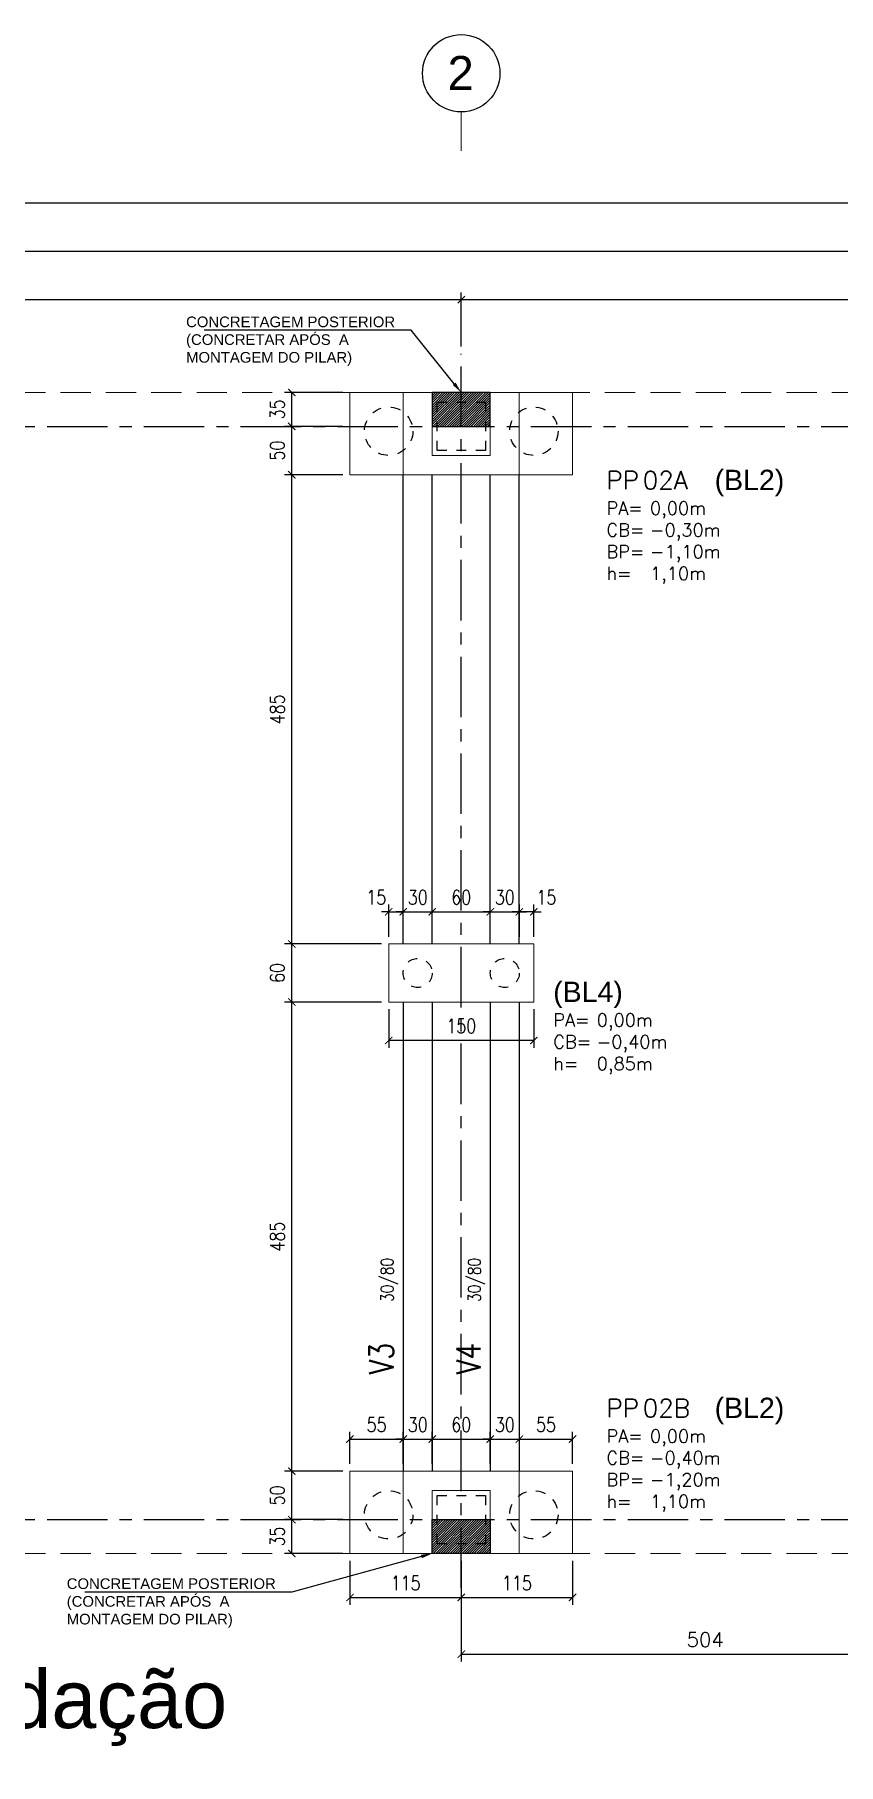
# Model space of a CAD drawing. Header units: millimetres. Extents: x 1792.4 to 1850.9, y 123.2 to 195.3.
# Drawn here: x 1809.3 to 1817.6, y 158.75 to 176.63 of the extents above; entities that cross this region are included whole.
import ezdxf
from ezdxf import colors
from ezdxf.entities.mleader import LeaderData, LeaderLine
from ezdxf.math import Vec2, Vec3

# ---------------------------------------------------------------- set-up
doc = ezdxf.new("R2010")
doc.units = ezdxf.units.MM
doc.header["$LTSCALE"] = 0.5
for name, pattern in [('CENTER', [2, 1.25, -0.25, 0.25, -0.25]), ('Hidden', [0.007144, 0.004763, -0.002381]), ('HIDDEN2', [0.1875, 0.125, -0.0625])]:
    doc.linetypes.add(name, pattern=pattern)
doc.layers.get('0').update_dxf_attribs({"color": 1})
for name, color, linetype in [('11', 3, 'Continuous'), ('227', 2, 'Continuous'), ('8', 3, 'Continuous'), ('concretagem posterior', 10, 'Continuous'), ('COTAS', 1, 'Continuous'), ('Descrição Pilar', 4, 'Continuous'), ('EIXOS', 242, 'CENTER'), ('ESTACAS', 2, 'Continuous'), ('PILAR', 5, 'Continuous'), ('Selo-1', 7, 'Continuous'), ('vigas', 3, 'Continuous')]:
    doc.layers.add(name, color=color, linetype=linetype)
for name, color, linetype, lineweight in [('_Hidden_', 7, 'Hidden', 9), ('BLOCOS', 3, 'Continuous', 9), ('Grids', 7, 'Continuous', 9)]:
    doc.layers.add(name, color=color, linetype=linetype, lineweight=lineweight)
doc.styles.add('Arial', font='arial.ttf', dxfattribs={"height": 0.1875})
doc.styles.add('ROMANS', font='romans.shx')
doc.styles.add('ROMANS2', font='romans.shx', dxfattribs={"width": 0.8})
doc.styles.add('SANB', font='sas_____.pfb')
doc.styles.add('SIMPLEX', font='SIMPLEX.shx', dxfattribs={"width": 0.8})
doc.dimstyles.new('75', dxfattribs={"dimtxt": 0.15, "dimasz": 0.075, "dimexe": 0.075, "dimexo": 0.075, "dimgap": 0.075, "dimtad": 1, "dimdec": 1, "dimlfac": 100, "dimrnd": 0.4995, "dimdsep": 46, "dimtxsty": 'ROMANS', "dimblk": 'ARCHTICK', "dimcen": 0.075, "dimclrd": 1, "dimclre": 1, "dimclrt": 2, "dimadec": 0, "dimazin": 0, "dimtfac": 1, "dimtdec": 1, "dimtix": 1, "dimtmove": 0, "dimatfit": 0, "dimldrblk": 'ARCHTICK', "dimfxl": 1, "dimtolj": 1, "dimtzin": 0, "dimarcsym": 0})
doc.dimstyles.new('75e', dxfattribs={"dimtxt": 0.15, "dimasz": 0.075, "dimexe": 0.075, "dimexo": 0.075, "dimgap": 0.075, "dimtad": 1, "dimdec": 1, "dimlfac": 100, "dimrnd": 0.5, "dimdsep": 46, "dimtxsty": 'ROMANS2', "dimblk": 'ARCHTICK', "dimcen": 0.075, "dimclrd": 1, "dimclre": 1, "dimclrt": 2, "dimadec": 0, "dimazin": 0, "dimtfac": 1, "dimtdec": 1, "dimtix": 1, "dimtmove": 0, "dimatfit": 0, "dimldrblk": 'ARCHTICK', "dimfxl": 1, "dimtolj": 1, "dimtzin": 0, "dimarcsym": 0})
pattern_1 = [(45, (129.239941, -190.253245), (-0.01234785217, 0.01234785217), [])]

# ---------------------------------------------------------------- blocks, each defined once
blk = doc.blocks.new('Grid - M_Cabeça da grade - Círculo _Padrão_ 2-409905-01_ Locação de Pilares')
at = {"layer": 'Grids'}
blk.add_line((0, 0.021), (0, 0.017), dxfattribs=at)
at = {"layer": 'Grids', "color": 146, "lineweight": 25, "true_color": 0x006b77}
blk.add_circle((0, 0.025), 0.004, dxfattribs=at)
blk = doc.blocks.new('_ArchTick')
at = {"color": 0, "linetype": 'ByBlock', "const_width": 0.15}
blk.add_lwpolyline([(-0.5, -0.5), (0.5, 0.5)], dxfattribs=at)
blk = doc.blocks.new('*D53')
at = {"layer": 'COTAS', "color": 1, "lineweight": -2, "transparency": 16777216}
for p, q in [((1803.388, 173.401), (1803.388, 174.461)), ((1803.388, 174.386), (1844.668, 174.386)), ((1844.668, 173.401), (1844.668, 174.461))]:
    blk.add_line(p, q, dxfattribs=at)
at = {"layer": 'DEFPOINTS', "color": 0, "transparency": 16777216}
for p in [(1844.668, 174.386), (1803.388, 173.326), (1844.668, 173.326)]:
    blk.add_point(p, dxfattribs=at)
at = {"layer": 'COTAS', "color": 1, "lineweight": -2, "transparency": 16777216, "xscale": 0.075, "yscale": 0.075, "zscale": 0.075, "rotation": 180}
blk.add_blockref('_ArchTick', (1803.388, 174.386), dxfattribs=at)
at = {"layer": 'COTAS', "color": 1, "lineweight": -2, "transparency": 16777216, "xscale": 0.075, "yscale": 0.075, "zscale": 0.075}
blk.add_blockref('_ArchTick', (1844.668, 174.386), dxfattribs=at)
at = {"layer": 'COTAS', "color": 2, "transparency": 16777216, "insert": (1824.028, 174.536), "char_height": 0.15, "width": 1.36261, "attachment_point": 5, "style": 'ROMANS'}
blk.add_mtext('\\A1;4128', dxfattribs=at)
blk = doc.blocks.new('*D54')
at = {"layer": 'COTAS', "color": 1, "lineweight": -2, "transparency": 16777216}
for p, q in [((1803.388, 173.401), (1803.388, 173.961)), ((1803.388, 173.886), (1813.708, 173.886)), ((1813.708, 173.401), (1813.708, 173.961))]:
    blk.add_line(p, q, dxfattribs=at)
at = {"layer": 'DEFPOINTS', "color": 0, "transparency": 16777216}
for p in [(1813.708, 173.886), (1803.388, 173.326), (1813.708, 173.326)]:
    blk.add_point(p, dxfattribs=at)
at = {"layer": 'COTAS', "color": 1, "lineweight": -2, "transparency": 16777216, "xscale": 0.075, "yscale": 0.075, "zscale": 0.075, "rotation": 180}
blk.add_blockref('_ArchTick', (1803.388, 173.886), dxfattribs=at)
at = {"layer": 'COTAS', "color": 1, "lineweight": -2, "transparency": 16777216, "xscale": 0.075, "yscale": 0.075, "zscale": 0.075}
blk.add_blockref('_ArchTick', (1813.708, 173.886), dxfattribs=at)
at = {"layer": 'COTAS', "color": 2, "transparency": 16777216, "insert": (1808.548, 174.036), "char_height": 0.15, "width": 1.36261, "attachment_point": 5, "style": 'ROMANS'}
blk.add_mtext('\\A1;1032', dxfattribs=at)
blk = doc.blocks.new('*D55')
at = {"layer": 'COTAS', "color": 1, "lineweight": -2, "transparency": 16777216}
for p, q in [((1813.708, 173.401), (1813.708, 173.961)), ((1813.708, 173.886), (1824.028, 173.886)), ((1824.028, 173.401), (1824.028, 173.961))]:
    blk.add_line(p, q, dxfattribs=at)
at = {"layer": 'DEFPOINTS', "color": 0, "transparency": 16777216}
for p in [(1824.028, 173.886), (1813.708, 173.326), (1824.028, 173.326)]:
    blk.add_point(p, dxfattribs=at)
at = {"layer": 'COTAS', "color": 1, "lineweight": -2, "transparency": 16777216, "xscale": 0.075, "yscale": 0.075, "zscale": 0.075, "rotation": 180}
blk.add_blockref('_ArchTick', (1813.708, 173.886), dxfattribs=at)
at = {"layer": 'COTAS', "color": 1, "lineweight": -2, "transparency": 16777216, "xscale": 0.075, "yscale": 0.075, "zscale": 0.075}
blk.add_blockref('_ArchTick', (1824.028, 173.886), dxfattribs=at)
at = {"layer": 'COTAS', "color": 2, "transparency": 16777216, "insert": (1818.868, 174.036), "char_height": 0.15, "width": 1.36261, "attachment_point": 5, "style": 'ROMANS'}
blk.add_mtext('\\A1;1032', dxfattribs=at)
blk = doc.blocks.new('*D59')
at = {"layer": 'COTAS', "color": 1, "lineweight": -2, "transparency": 16777216}
for p, q in [((1818.748, 160.918), (1818.748, 159.81)), ((1813.708, 160.496), (1813.708, 159.81)), ((1813.708, 159.885), (1818.748, 159.885))]:
    blk.add_line(p, q, dxfattribs=at)
at = {"layer": 'DEFPOINTS', "color": 0, "transparency": 16777216}
for p in [(1818.748, 160.993), (1813.708, 160.571), (1818.748, 159.885)]:
    blk.add_point(p, dxfattribs=at)
at = {"layer": 'COTAS', "color": 1, "lineweight": -2, "transparency": 16777216, "xscale": 0.075, "yscale": 0.075, "zscale": 0.075, "rotation": 180}
blk.add_blockref('_ArchTick', (1813.708, 159.885), dxfattribs=at)
at = {"layer": 'COTAS', "color": 1, "lineweight": -2, "transparency": 16777216, "xscale": 0.075, "yscale": 0.075, "zscale": 0.075}
blk.add_blockref('_ArchTick', (1818.748, 159.885), dxfattribs=at)
at = {"layer": 'COTAS', "color": 2, "transparency": 16777216, "insert": (1816.228, 160.035), "char_height": 0.15, "width": 1.36261, "attachment_point": 5, "style": 'ROMANS'}
blk.add_mtext('\\A1;504', dxfattribs=at)
blk = doc.blocks.new('*D64')
at = {"layer": 'COTAS', "color": 1, "lineweight": -2, "transparency": 16777216}
for p, q in [((1802.588, 173.001), (1802.588, 174.961)), ((1802.588, 174.886), (1844.988, 174.886)), ((1844.988, 172.996), (1844.988, 174.961))]:
    blk.add_line(p, q, dxfattribs=at)
at = {"layer": 'DEFPOINTS', "color": 0, "transparency": 16777216}
for p in [(1844.988, 174.886), (1802.588, 172.926), (1844.988, 172.921)]:
    blk.add_point(p, dxfattribs=at)
at = {"layer": 'COTAS', "color": 1, "lineweight": -2, "transparency": 16777216, "xscale": 0.075, "yscale": 0.075, "zscale": 0.075, "rotation": 180}
blk.add_blockref('_ArchTick', (1802.588, 174.886), dxfattribs=at)
at = {"layer": 'COTAS', "color": 1, "lineweight": -2, "transparency": 16777216, "xscale": 0.075, "yscale": 0.075, "zscale": 0.075}
blk.add_blockref('_ArchTick', (1844.988, 174.886), dxfattribs=at)
at = {"layer": 'COTAS', "color": 2, "transparency": 16777216, "insert": (1823.788, 175.036), "char_height": 0.15, "width": 1.36261, "attachment_point": 5, "style": 'ROMANS'}
blk.add_mtext('\\A1;4240', dxfattribs=at)
blk = doc.blocks.new('Título-1')
at = {"layer": 'Selo-1', "color": 2, "style": 'ROMANS'}
blk.add_text('escala:', height=0.2, dxfattribs=at).set_placement((0, -0.5))
at = {"layer": 'Selo-1', "style": 'SANB'}
blk.add_attdef('TIPO', (0, 0), '', height=0.8, dxfattribs=at)
at = {"layer": 'Selo-1', "color": 2, "style": 'ROMANS'}
blk.add_attdef('FATOR', (1.244, -0.5), '', height=0.2, dxfattribs=at)
blk = doc.blocks.new('*D74')
at = {"layer": 'COTAS', "color": 1, "lineweight": -2, "transparency": 16777216}
for p, q in [((1812.483, 161.276), (1811.882, 161.276)), ((1811.957, 160.926), (1811.957, 161.276)), ((1812.483, 160.926), (1811.882, 160.926))]:
    blk.add_line(p, q, dxfattribs=at)
at = {"layer": 'DEFPOINTS', "color": 0, "transparency": 16777216}
for p in [(1811.957, 161.276), (1812.558, 161.276), (1812.558, 160.926)]:
    blk.add_point(p, dxfattribs=at)
at = {"layer": 'COTAS', "color": 1, "lineweight": -2, "transparency": 16777216, "xscale": 0.075, "yscale": 0.075, "zscale": 0.075}
for p, rotation in [((1811.957, 161.276), 90), ((1811.957, 160.926), 270)]:
    blk.add_blockref('_ArchTick', p, dxfattribs=dict(at, rotation=rotation))
at = {"layer": 'COTAS', "color": 2, "transparency": 16777216, "insert": (1811.807, 161.101), "char_height": 0.15, "attachment_point": 5, "rotation": 90, "style": 'ROMANS2'}
blk.add_mtext('\\A1;35', dxfattribs=at)
blk = doc.blocks.new('*D75')
at = {"layer": 'COTAS', "color": 1, "lineweight": -2, "transparency": 16777216}
for p, q in [((1812.483, 161.776), (1811.882, 161.776)), ((1811.957, 161.276), (1811.957, 161.776)), ((1812.483, 161.276), (1811.882, 161.276))]:
    blk.add_line(p, q, dxfattribs=at)
at = {"layer": 'DEFPOINTS', "color": 0, "transparency": 16777216}
for p in [(1811.957, 161.776), (1812.558, 161.776), (1812.558, 161.276)]:
    blk.add_point(p, dxfattribs=at)
at = {"layer": 'COTAS', "color": 1, "lineweight": -2, "transparency": 16777216, "xscale": 0.075, "yscale": 0.075, "zscale": 0.075}
for p, rotation in [((1811.957, 161.776), 90), ((1811.957, 161.276), 270)]:
    blk.add_blockref('_ArchTick', p, dxfattribs=dict(at, rotation=rotation))
at = {"layer": 'COTAS', "color": 2, "transparency": 16777216, "insert": (1811.807, 161.526), "char_height": 0.15, "attachment_point": 5, "rotation": 90, "style": 'ROMANS2'}
blk.add_mtext('\\A1;50', dxfattribs=at)
blk = doc.blocks.new('*D76')
at = {"layer": 'COTAS', "color": 1, "lineweight": -2, "transparency": 16777216}
for p, q in [((1812.883, 166.626), (1811.882, 166.626)), ((1811.957, 161.776), (1811.957, 166.626)), ((1812.483, 161.776), (1811.882, 161.776))]:
    blk.add_line(p, q, dxfattribs=at)
at = {"layer": 'DEFPOINTS', "color": 0, "transparency": 16777216}
for p in [(1811.957, 166.626), (1812.958, 166.626), (1812.558, 161.776)]:
    blk.add_point(p, dxfattribs=at)
at = {"layer": 'COTAS', "color": 1, "lineweight": -2, "transparency": 16777216, "xscale": 0.075, "yscale": 0.075, "zscale": 0.075}
for p, rotation in [((1811.957, 166.626), 90), ((1811.957, 161.776), 270)]:
    blk.add_blockref('_ArchTick', p, dxfattribs=dict(at, rotation=rotation))
at = {"layer": 'COTAS', "color": 2, "transparency": 16777216, "insert": (1811.807, 164.201), "char_height": 0.15, "attachment_point": 5, "rotation": 90, "style": 'ROMANS2'}
blk.add_mtext('\\A1;485', dxfattribs=at)
blk = doc.blocks.new('*D77')
at = {"layer": 'COTAS', "color": 1, "lineweight": -2, "transparency": 16777216}
for p, q in [((1812.883, 167.226), (1811.882, 167.226)), ((1811.957, 166.626), (1811.957, 167.226)), ((1812.883, 166.626), (1811.882, 166.626))]:
    blk.add_line(p, q, dxfattribs=at)
at = {"layer": 'DEFPOINTS', "color": 0, "transparency": 16777216}
for p in [(1811.957, 167.226), (1812.958, 167.226), (1812.958, 166.626)]:
    blk.add_point(p, dxfattribs=at)
at = {"layer": 'COTAS', "color": 1, "lineweight": -2, "transparency": 16777216, "xscale": 0.075, "yscale": 0.075, "zscale": 0.075}
for p, rotation in [((1811.957, 167.226), 90), ((1811.957, 166.626), 270)]:
    blk.add_blockref('_ArchTick', p, dxfattribs=dict(at, rotation=rotation))
at = {"layer": 'COTAS', "color": 2, "transparency": 16777216, "insert": (1811.807, 166.926), "char_height": 0.15, "attachment_point": 5, "rotation": 90, "style": 'ROMANS2'}
blk.add_mtext('\\A1;60', dxfattribs=at)
blk = doc.blocks.new('*D78')
at = {"layer": 'COTAS', "color": 1, "lineweight": -2, "transparency": 16777216}
for p, q in [((1812.483, 172.076), (1811.882, 172.076)), ((1811.957, 167.226), (1811.957, 172.076)), ((1812.883, 167.226), (1811.882, 167.226))]:
    blk.add_line(p, q, dxfattribs=at)
at = {"layer": 'DEFPOINTS', "color": 0, "transparency": 16777216}
for p in [(1811.957, 172.076), (1812.558, 172.076), (1812.958, 167.226)]:
    blk.add_point(p, dxfattribs=at)
at = {"layer": 'COTAS', "color": 1, "lineweight": -2, "transparency": 16777216, "xscale": 0.075, "yscale": 0.075, "zscale": 0.075}
for p, rotation in [((1811.957, 172.076), 90), ((1811.957, 167.226), 270)]:
    blk.add_blockref('_ArchTick', p, dxfattribs=dict(at, rotation=rotation))
at = {"layer": 'COTAS', "color": 2, "transparency": 16777216, "insert": (1811.807, 169.651), "char_height": 0.15, "attachment_point": 5, "rotation": 90, "style": 'ROMANS2'}
blk.add_mtext('\\A1;485', dxfattribs=at)
blk = doc.blocks.new('*D79')
at = {"layer": 'COTAS', "color": 1, "lineweight": -2, "transparency": 16777216}
for p, q in [((1812.483, 172.576), (1811.882, 172.576)), ((1811.957, 172.076), (1811.957, 172.576)), ((1812.483, 172.076), (1811.882, 172.076))]:
    blk.add_line(p, q, dxfattribs=at)
at = {"layer": 'DEFPOINTS', "color": 0, "transparency": 16777216}
for p in [(1811.957, 172.576), (1812.558, 172.576), (1812.558, 172.076)]:
    blk.add_point(p, dxfattribs=at)
at = {"layer": 'COTAS', "color": 1, "lineweight": -2, "transparency": 16777216, "xscale": 0.075, "yscale": 0.075, "zscale": 0.075}
for p, rotation in [((1811.957, 172.576), 90), ((1811.957, 172.076), 270)]:
    blk.add_blockref('_ArchTick', p, dxfattribs=dict(at, rotation=rotation))
at = {"layer": 'COTAS', "color": 2, "transparency": 16777216, "insert": (1811.807, 172.326), "char_height": 0.15, "attachment_point": 5, "rotation": 90, "style": 'ROMANS2'}
blk.add_mtext('\\A1;50', dxfattribs=at)
blk = doc.blocks.new('*D80')
at = {"layer": 'COTAS', "color": 1, "lineweight": -2, "transparency": 16777216}
for p, q in [((1812.483, 172.926), (1811.882, 172.926)), ((1811.957, 172.576), (1811.957, 172.926)), ((1812.483, 172.576), (1811.882, 172.576))]:
    blk.add_line(p, q, dxfattribs=at)
at = {"layer": 'DEFPOINTS', "color": 0, "transparency": 16777216}
for p in [(1811.957, 172.926), (1812.558, 172.926), (1812.558, 172.576)]:
    blk.add_point(p, dxfattribs=at)
at = {"layer": 'COTAS', "color": 1, "lineweight": -2, "transparency": 16777216, "xscale": 0.075, "yscale": 0.075, "zscale": 0.075}
for p, rotation in [((1811.957, 172.926), 90), ((1811.957, 172.576), 270)]:
    blk.add_blockref('_ArchTick', p, dxfattribs=dict(at, rotation=rotation))
at = {"layer": 'COTAS', "color": 2, "transparency": 16777216, "insert": (1811.807, 172.751), "char_height": 0.15, "attachment_point": 5, "rotation": 90, "style": 'ROMANS2'}
blk.add_mtext('\\A1;35', dxfattribs=at)
blk = doc.blocks.new('*D81')
at = {"layer": 'COTAS', "color": 1, "lineweight": -2, "transparency": 16777216}
for p, q in [((1812.558, 160.851), (1812.558, 160.396)), ((1813.708, 160.851), (1813.708, 160.396)), ((1812.558, 160.471), (1813.708, 160.471))]:
    blk.add_line(p, q, dxfattribs=at)
at = {"layer": 'DEFPOINTS', "color": 0, "transparency": 16777216}
for p in [(1812.558, 160.926), (1813.708, 160.926), (1813.708, 160.471)]:
    blk.add_point(p, dxfattribs=at)
at = {"layer": 'COTAS', "color": 1, "lineweight": -2, "transparency": 16777216, "xscale": 0.075, "yscale": 0.075, "zscale": 0.075, "rotation": 180}
blk.add_blockref('_ArchTick', (1812.558, 160.471), dxfattribs=at)
at = {"layer": 'COTAS', "color": 1, "lineweight": -2, "transparency": 16777216, "xscale": 0.075, "yscale": 0.075, "zscale": 0.075}
blk.add_blockref('_ArchTick', (1813.708, 160.471), dxfattribs=at)
at = {"layer": 'COTAS', "color": 2, "transparency": 16777216, "insert": (1813.133, 160.621), "char_height": 0.15, "attachment_point": 5, "style": 'ROMANS2'}
blk.add_mtext('\\A1;115', dxfattribs=at)
blk = doc.blocks.new('*D82')
at = {"layer": 'COTAS', "color": 1, "lineweight": -2, "transparency": 16777216}
for p, q in [((1813.708, 160.851), (1813.708, 160.396)), ((1814.858, 160.851), (1814.858, 160.396)), ((1813.708, 160.471), (1814.858, 160.471))]:
    blk.add_line(p, q, dxfattribs=at)
at = {"layer": 'DEFPOINTS', "color": 0, "transparency": 16777216}
for p in [(1813.708, 160.926), (1814.858, 160.926), (1814.858, 160.471)]:
    blk.add_point(p, dxfattribs=at)
at = {"layer": 'COTAS', "color": 1, "lineweight": -2, "transparency": 16777216, "xscale": 0.075, "yscale": 0.075, "zscale": 0.075, "rotation": 180}
blk.add_blockref('_ArchTick', (1813.708, 160.471), dxfattribs=at)
at = {"layer": 'COTAS', "color": 1, "lineweight": -2, "transparency": 16777216, "xscale": 0.075, "yscale": 0.075, "zscale": 0.075}
blk.add_blockref('_ArchTick', (1814.858, 160.471), dxfattribs=at)
at = {"layer": 'COTAS', "color": 2, "transparency": 16777216, "insert": (1814.283, 160.621), "char_height": 0.15, "attachment_point": 5, "style": 'ROMANS2'}
blk.add_mtext('\\A1;115', dxfattribs=at)
blk = doc.blocks.new('*D83')
at = {"layer": 'COTAS', "color": 1, "lineweight": -2, "transparency": 16777216}
for p, q in [((1812.558, 161.851), (1812.558, 162.183)), ((1813.108, 161.851), (1813.108, 162.183)), ((1812.558, 162.108), (1813.108, 162.108))]:
    blk.add_line(p, q, dxfattribs=at)
at = {"layer": 'DEFPOINTS', "color": 0, "transparency": 16777216}
for p in [(1813.108, 162.108), (1812.558, 161.776), (1813.108, 161.776)]:
    blk.add_point(p, dxfattribs=at)
at = {"layer": 'COTAS', "color": 1, "lineweight": -2, "transparency": 16777216, "xscale": 0.075, "yscale": 0.075, "zscale": 0.075, "rotation": 180}
blk.add_blockref('_ArchTick', (1812.558, 162.108), dxfattribs=at)
at = {"layer": 'COTAS', "color": 1, "lineweight": -2, "transparency": 16777216, "xscale": 0.075, "yscale": 0.075, "zscale": 0.075}
blk.add_blockref('_ArchTick', (1813.108, 162.108), dxfattribs=at)
at = {"layer": 'COTAS', "color": 2, "transparency": 16777216, "insert": (1812.833, 162.258), "char_height": 0.15, "attachment_point": 5, "style": 'ROMANS2'}
blk.add_mtext('\\A1;55', dxfattribs=at)
blk = doc.blocks.new('*D84')
at = {"layer": 'COTAS', "color": 1, "lineweight": -2, "transparency": 16777216}
for p, q in [((1813.108, 161.851), (1813.108, 162.183)), ((1813.408, 161.851), (1813.408, 162.183)), ((1813.108, 162.108), (1813.033, 162.108)), ((1813.108, 162.108), (1813.408, 162.108)), ((1813.408, 162.108), (1813.483, 162.108))]:
    blk.add_line(p, q, dxfattribs=at)
at = {"layer": 'DEFPOINTS', "color": 0, "transparency": 16777216}
for p in [(1813.408, 162.108), (1813.108, 161.776), (1813.408, 161.776)]:
    blk.add_point(p, dxfattribs=at)
at = {"layer": 'COTAS', "color": 1, "lineweight": -2, "transparency": 16777216, "xscale": 0.075, "yscale": 0.075, "zscale": 0.075}
blk.add_blockref('_ArchTick', (1813.108, 162.108), dxfattribs=at)
at = {"layer": 'COTAS', "color": 1, "lineweight": -2, "transparency": 16777216, "xscale": 0.075, "yscale": 0.075, "zscale": 0.075, "rotation": 180}
blk.add_blockref('_ArchTick', (1813.408, 162.108), dxfattribs=at)
at = {"layer": 'COTAS', "color": 2, "transparency": 16777216, "insert": (1813.258, 162.258), "char_height": 0.15, "attachment_point": 5, "style": 'ROMANS2'}
blk.add_mtext('\\A1;30', dxfattribs=at)
blk = doc.blocks.new('*D85')
at = {"layer": 'COTAS', "color": 1, "lineweight": -2, "transparency": 16777216}
for p, q in [((1813.408, 161.851), (1813.408, 162.183)), ((1814.008, 161.851), (1814.008, 162.183)), ((1813.408, 162.108), (1814.008, 162.108))]:
    blk.add_line(p, q, dxfattribs=at)
at = {"layer": 'DEFPOINTS', "color": 0, "transparency": 16777216}
for p in [(1814.008, 162.108), (1813.408, 161.776), (1814.008, 161.776)]:
    blk.add_point(p, dxfattribs=at)
at = {"layer": 'COTAS', "color": 1, "lineweight": -2, "transparency": 16777216, "xscale": 0.075, "yscale": 0.075, "zscale": 0.075, "rotation": 180}
blk.add_blockref('_ArchTick', (1813.408, 162.108), dxfattribs=at)
at = {"layer": 'COTAS', "color": 1, "lineweight": -2, "transparency": 16777216, "xscale": 0.075, "yscale": 0.075, "zscale": 0.075}
blk.add_blockref('_ArchTick', (1814.008, 162.108), dxfattribs=at)
at = {"layer": 'COTAS', "color": 2, "transparency": 16777216, "insert": (1813.708, 162.258), "char_height": 0.15, "attachment_point": 5, "style": 'ROMANS2'}
blk.add_mtext('\\A1;60', dxfattribs=at)
blk = doc.blocks.new('*D86')
at = {"layer": 'COTAS', "color": 1, "lineweight": -2, "transparency": 16777216}
for p, q in [((1814.008, 161.851), (1814.008, 162.183)), ((1814.308, 161.851), (1814.308, 162.183)), ((1814.008, 162.108), (1813.933, 162.108)), ((1814.008, 162.108), (1814.308, 162.108)), ((1814.308, 162.108), (1814.383, 162.108))]:
    blk.add_line(p, q, dxfattribs=at)
at = {"layer": 'DEFPOINTS', "color": 0, "transparency": 16777216}
for p in [(1814.308, 162.108), (1814.008, 161.776), (1814.308, 161.776)]:
    blk.add_point(p, dxfattribs=at)
at = {"layer": 'COTAS', "color": 1, "lineweight": -2, "transparency": 16777216, "xscale": 0.075, "yscale": 0.075, "zscale": 0.075}
blk.add_blockref('_ArchTick', (1814.008, 162.108), dxfattribs=at)
at = {"layer": 'COTAS', "color": 1, "lineweight": -2, "transparency": 16777216, "xscale": 0.075, "yscale": 0.075, "zscale": 0.075, "rotation": 180}
blk.add_blockref('_ArchTick', (1814.308, 162.108), dxfattribs=at)
at = {"layer": 'COTAS', "color": 2, "transparency": 16777216, "insert": (1814.158, 162.258), "char_height": 0.15, "attachment_point": 5, "style": 'ROMANS2'}
blk.add_mtext('\\A1;30', dxfattribs=at)
blk = doc.blocks.new('*D87')
at = {"layer": 'COTAS', "color": 1, "lineweight": -2, "transparency": 16777216}
for p, q in [((1814.308, 161.851), (1814.308, 162.183)), ((1814.858, 161.851), (1814.858, 162.183)), ((1814.308, 162.108), (1814.858, 162.108))]:
    blk.add_line(p, q, dxfattribs=at)
at = {"layer": 'DEFPOINTS', "color": 0, "transparency": 16777216}
for p in [(1814.858, 162.108), (1814.308, 161.776), (1814.858, 161.776)]:
    blk.add_point(p, dxfattribs=at)
at = {"layer": 'COTAS', "color": 1, "lineweight": -2, "transparency": 16777216, "xscale": 0.075, "yscale": 0.075, "zscale": 0.075, "rotation": 180}
blk.add_blockref('_ArchTick', (1814.308, 162.108), dxfattribs=at)
at = {"layer": 'COTAS', "color": 1, "lineweight": -2, "transparency": 16777216, "xscale": 0.075, "yscale": 0.075, "zscale": 0.075}
blk.add_blockref('_ArchTick', (1814.858, 162.108), dxfattribs=at)
at = {"layer": 'COTAS', "color": 2, "transparency": 16777216, "insert": (1814.583, 162.258), "char_height": 0.15, "attachment_point": 5, "style": 'ROMANS2'}
blk.add_mtext('\\A1;55', dxfattribs=at)
blk = doc.blocks.new('*D90')
at = {"layer": 'COTAS', "color": 1, "lineweight": -2, "transparency": 16777216}
for p, q in [((1812.958, 167.558), (1812.883, 167.558)), ((1812.958, 167.301), (1812.958, 167.633)), ((1812.958, 167.558), (1813.108, 167.558)), ((1813.108, 167.301), (1813.108, 167.633)), ((1813.108, 167.558), (1813.183, 167.558))]:
    blk.add_line(p, q, dxfattribs=at)
at = {"layer": 'DEFPOINTS', "color": 0, "transparency": 16777216}
for p in [(1813.108, 167.558), (1812.958, 167.226), (1813.108, 167.226)]:
    blk.add_point(p, dxfattribs=at)
at = {"layer": 'COTAS', "color": 1, "lineweight": -2, "transparency": 16777216, "xscale": 0.075, "yscale": 0.075, "zscale": 0.075}
blk.add_blockref('_ArchTick', (1812.958, 167.558), dxfattribs=at)
at = {"layer": 'COTAS', "color": 1, "lineweight": -2, "transparency": 16777216, "xscale": 0.075, "yscale": 0.075, "zscale": 0.075, "rotation": 180}
blk.add_blockref('_ArchTick', (1813.108, 167.558), dxfattribs=at)
at = {"layer": 'COTAS', "color": 2, "transparency": 16777216, "insert": (1812.829, 167.708), "char_height": 0.15, "attachment_point": 5, "style": 'ROMANS2'}
blk.add_mtext('\\A1;15', dxfattribs=at)
blk = doc.blocks.new('*D91')
at = {"layer": 'COTAS', "color": 1, "lineweight": -2, "transparency": 16777216}
for p, q in [((1813.108, 167.558), (1813.033, 167.558)), ((1813.108, 167.301), (1813.108, 167.633)), ((1813.108, 167.558), (1813.408, 167.558)), ((1813.408, 167.301), (1813.408, 167.633)), ((1813.408, 167.558), (1813.483, 167.558))]:
    blk.add_line(p, q, dxfattribs=at)
at = {"layer": 'DEFPOINTS', "color": 0, "transparency": 16777216}
for p in [(1813.408, 167.558), (1813.108, 167.226), (1813.408, 167.226)]:
    blk.add_point(p, dxfattribs=at)
at = {"layer": 'COTAS', "color": 1, "lineweight": -2, "transparency": 16777216, "xscale": 0.075, "yscale": 0.075, "zscale": 0.075}
blk.add_blockref('_ArchTick', (1813.108, 167.558), dxfattribs=at)
at = {"layer": 'COTAS', "color": 1, "lineweight": -2, "transparency": 16777216, "xscale": 0.075, "yscale": 0.075, "zscale": 0.075, "rotation": 180}
blk.add_blockref('_ArchTick', (1813.408, 167.558), dxfattribs=at)
at = {"layer": 'COTAS', "color": 2, "transparency": 16777216, "insert": (1813.258, 167.708), "char_height": 0.15, "attachment_point": 5, "style": 'ROMANS2'}
blk.add_mtext('\\A1;30', dxfattribs=at)
blk = doc.blocks.new('*D92')
at = {"layer": 'COTAS', "color": 1, "lineweight": -2, "transparency": 16777216}
for p, q in [((1813.408, 167.301), (1813.408, 167.633)), ((1813.408, 167.558), (1814.008, 167.558)), ((1814.008, 167.301), (1814.008, 167.633))]:
    blk.add_line(p, q, dxfattribs=at)
at = {"layer": 'DEFPOINTS', "color": 0, "transparency": 16777216}
for p in [(1814.008, 167.558), (1813.408, 167.226), (1814.008, 167.226)]:
    blk.add_point(p, dxfattribs=at)
at = {"layer": 'COTAS', "color": 1, "lineweight": -2, "transparency": 16777216, "xscale": 0.075, "yscale": 0.075, "zscale": 0.075, "rotation": 180}
blk.add_blockref('_ArchTick', (1813.408, 167.558), dxfattribs=at)
at = {"layer": 'COTAS', "color": 1, "lineweight": -2, "transparency": 16777216, "xscale": 0.075, "yscale": 0.075, "zscale": 0.075}
blk.add_blockref('_ArchTick', (1814.008, 167.558), dxfattribs=at)
at = {"layer": 'COTAS', "color": 2, "transparency": 16777216, "insert": (1813.708, 167.708), "char_height": 0.15, "attachment_point": 5, "style": 'ROMANS2'}
blk.add_mtext('\\A1;60', dxfattribs=at)
blk = doc.blocks.new('*D93')
at = {"layer": 'COTAS', "color": 1, "lineweight": -2, "transparency": 16777216}
for p, q in [((1814.008, 167.558), (1813.933, 167.558)), ((1814.008, 167.301), (1814.008, 167.633)), ((1814.008, 167.558), (1814.308, 167.558)), ((1814.308, 167.301), (1814.308, 167.633)), ((1814.308, 167.558), (1814.383, 167.558))]:
    blk.add_line(p, q, dxfattribs=at)
at = {"layer": 'DEFPOINTS', "color": 0, "transparency": 16777216}
for p in [(1814.308, 167.558), (1814.008, 167.226), (1814.308, 167.226)]:
    blk.add_point(p, dxfattribs=at)
at = {"layer": 'COTAS', "color": 1, "lineweight": -2, "transparency": 16777216, "xscale": 0.075, "yscale": 0.075, "zscale": 0.075}
blk.add_blockref('_ArchTick', (1814.008, 167.558), dxfattribs=at)
at = {"layer": 'COTAS', "color": 1, "lineweight": -2, "transparency": 16777216, "xscale": 0.075, "yscale": 0.075, "zscale": 0.075, "rotation": 180}
blk.add_blockref('_ArchTick', (1814.308, 167.558), dxfattribs=at)
at = {"layer": 'COTAS', "color": 2, "transparency": 16777216, "insert": (1814.158, 167.708), "char_height": 0.15, "attachment_point": 5, "style": 'ROMANS2'}
blk.add_mtext('\\A1;30', dxfattribs=at)
blk = doc.blocks.new('*D94')
at = {"layer": 'COTAS', "color": 1, "lineweight": -2, "transparency": 16777216}
for p, q in [((1814.308, 167.558), (1814.233, 167.558)), ((1814.308, 167.301), (1814.308, 167.633)), ((1814.458, 167.558), (1814.308, 167.558)), ((1814.458, 167.301), (1814.458, 167.633)), ((1814.458, 167.558), (1814.533, 167.558))]:
    blk.add_line(p, q, dxfattribs=at)
at = {"layer": 'DEFPOINTS', "color": 0, "transparency": 16777216}
for p in [(1814.308, 167.558), (1814.308, 167.226), (1814.458, 167.226)]:
    blk.add_point(p, dxfattribs=at)
at = {"layer": 'COTAS', "color": 1, "lineweight": -2, "transparency": 16777216, "xscale": 0.075, "yscale": 0.075, "zscale": 0.075}
blk.add_blockref('_ArchTick', (1814.308, 167.558), dxfattribs=at)
at = {"layer": 'COTAS', "color": 1, "lineweight": -2, "transparency": 16777216, "xscale": 0.075, "yscale": 0.075, "zscale": 0.075, "rotation": 180}
blk.add_blockref('_ArchTick', (1814.458, 167.558), dxfattribs=at)
at = {"layer": 'COTAS', "color": 2, "transparency": 16777216, "insert": (1814.587, 167.708), "char_height": 0.15, "attachment_point": 5, "style": 'ROMANS2'}
blk.add_mtext('\\A1;15', dxfattribs=at)
blk = doc.blocks.new('*D232')
at = {"layer": 'COTAS', "color": 1, "lineweight": -2, "transparency": 16777216}
for p, q in [((1812.958, 166.551), (1812.958, 166.153)), ((1814.458, 166.551), (1814.458, 166.153)), ((1814.458, 166.228), (1812.958, 166.228))]:
    blk.add_line(p, q, dxfattribs=at)
at = {"layer": 'DEFPOINTS', "color": 0, "transparency": 16777216}
for p in [(1812.958, 166.626), (1814.458, 166.626), (1812.958, 166.228)]:
    blk.add_point(p, dxfattribs=at)
at = {"layer": 'COTAS', "color": 1, "lineweight": -2, "transparency": 16777216, "xscale": 0.075, "yscale": 0.075, "zscale": 0.075, "rotation": 180}
blk.add_blockref('_ArchTick', (1812.958, 166.228), dxfattribs=at)
at = {"layer": 'COTAS', "color": 1, "lineweight": -2, "transparency": 16777216, "xscale": 0.075, "yscale": 0.075, "zscale": 0.075}
blk.add_blockref('_ArchTick', (1814.458, 166.228), dxfattribs=at)
at = {"layer": 'COTAS', "color": 2, "transparency": 16777216, "insert": (1813.708, 166.378), "char_height": 0.15, "attachment_point": 5, "style": 'ROMANS2'}
blk.add_mtext('\\A1;150', dxfattribs=at)

msp = doc.modelspace()

# ---------------------------------------------------------------- hatches: boundary and pattern name
at = {"layer": 'concretagem posterior', "linetype": 'Continuous', "ltscale": 0.5}
h = msp.add_hatch(dxfattribs=at)
h.set_pattern_fill('ANSI31', color=10, scale=0.0055)
h.set_pattern_definition(pattern_1)
h.paths.add_polyline_path([(1814.0077, 172.5758), (1814.0077, 172.9258), (1813.4077, 172.9258), (1813.4077, 172.5758)])
h = msp.add_hatch(dxfattribs=at)
h.set_pattern_fill('ANSI31', color=10, scale=0.0055)
h.set_pattern_definition(pattern_1)
h.paths.add_polyline_path([(1813.4077, 161.2758), (1813.4077, 160.9258), (1814.0077, 160.9258), (1814.0077, 161.2758)])

# ---------------------------------------------------------------- linework, layer by layer
at = {"layer": '_Hidden_', "color": 150, "linetype": 'HIDDEN2', "ltscale": 5, "true_color": 0x0080ff}
for p, q in [((1802.0677, 172.9258), (1844.9877, 172.9258)), ((1802.0677, 160.9258), (1844.9877, 160.9258))]:
    msp.add_line(p, q, dxfattribs=at)
at = {"layer": 'BLOCOS'}
for points in [[(1812.5577, 172.0758), (1814.8577, 172.0758), (1814.8577, 172.9258), (1812.5577, 172.9258)], [(1812.9577, 166.6258), (1814.4577, 166.6258), (1814.4577, 167.2258), (1812.9577, 167.2258)], [(1812.5577, 161.7758), (1814.8577, 161.7758), (1814.8577, 160.9258), (1812.5577, 160.9258)]]:
    msp.add_lwpolyline(points, close=True, dxfattribs=at)
at = {"layer": 'BLOCOS', "color": 4}
for points in [[(1813.1077, 172.0758), (1814.3077, 172.0758), (1814.3077, 172.9258), (1813.1077, 172.9258)], [(1813.4077, 172.2758), (1814.0077, 172.2758), (1814.0077, 172.9258), (1813.4077, 172.9258)], [(1813.1077, 161.7758), (1814.3077, 161.7758), (1814.3077, 160.9258), (1813.1077, 160.9258)], [(1813.4077, 161.5758), (1814.0077, 161.5758), (1814.0077, 160.9258), (1813.4077, 160.9258)]]:
    msp.add_lwpolyline(points, close=True, dxfattribs=at)
at = {"layer": 'concretagem posterior', "color": 10, "linetype": 'Continuous', "ltscale": 0.5}
for points in [[(1813.4077, 172.5758), (1814.0077, 172.5758), (1814.0077, 172.9258), (1813.4077, 172.9258)], [(1813.4077, 161.2758), (1814.0077, 161.2758), (1814.0077, 160.9258), (1813.4077, 160.9258)]]:
    msp.add_lwpolyline(points, close=True, dxfattribs=at)
at = {"layer": 'EIXOS'}
for p, q in [((1813.7077, 160.5705), (1813.7077, 173.3258)), ((1802.4277, 172.5758), (1846.1677, 172.5758)), ((1802.4277, 161.2758), (1846.1677, 161.2758))]:
    msp.add_line(p, q, dxfattribs=at)
at = {"layer": 'ESTACAS', "color": 1, "linetype": 'HIDDEN2'}
for centre, radius in [((1812.9577, 172.5258), 0.25), ((1814.4577, 172.5258), 0.25), ((1813.2577, 166.9258), 0.15), ((1814.1577, 166.9258), 0.15), ((1812.9577, 161.3258), 0.25), ((1814.4577, 161.3258), 0.25)]:
    msp.add_circle(centre, radius, dxfattribs=at)
at = {"layer": 'PILAR', "color": 2, "linetype": 'HIDDEN2'}
for points in [[(1813.4577, 172.8258), (1813.9577, 172.8258), (1813.9577, 172.3258), (1813.4577, 172.3258)], [(1813.4577, 161.5258), (1813.9577, 161.5258), (1813.9577, 161.0258), (1813.4577, 161.0258)]]:
    msp.add_lwpolyline(points, close=True, dxfattribs=at)
at = {"layer": 'vigas'}
for p, q in [((1813.1077, 167.2258), (1813.1077, 172.0758)), ((1813.4077, 167.2258), (1813.4077, 172.0758)), ((1814.0077, 167.2258), (1814.0077, 172.0758)), ((1814.3077, 167.2258), (1814.3077, 172.0758)), ((1813.1077, 166.6258), (1813.1077, 161.7758)), ((1813.4077, 166.6258), (1813.4077, 161.7758)), ((1814.0077, 166.6258), (1814.0077, 161.7758)), ((1814.3077, 166.6258), (1814.3077, 161.7758))]:
    msp.add_line(p, q, dxfattribs=at)

# ---------------------------------------------------------------- block references
at = {"layer": 'Grids', "xscale": 99.99999999999993, "yscale": 99.99999999999993, "zscale": 99.99999999999993}
msp.add_blockref('Grid - M_Cabeça da grade - Círculo _Padrão_ 2-409905-01_ Locação de Pilares', (1813.7077, 173.7258), dxfattribs=at)
at = {"layer": 'Selo-1', "xscale": 0.75, "yscale": 0.75, "zscale": 0.75}
msp.add_blockref('Título-1', (1803.3236, 159.1205), dxfattribs=at).add_auto_attribs({'TIPO': 'Formas da Fundação', 'FATOR': '1:75'})

# ---------------------------------------------------------------- texts
at = {"layer": '11', "color": 2, "linetype": 'Continuous', "style": 'SIMPLEX', "width": 0.8}
for p in [(1813.0077, 163.5258), (1813.9077, 163.5258)]:
    msp.add_text('30/80', height=0.13, rotation=90, dxfattribs=at).set_placement(p)
at = {"layer": '227', "color": 6, "style": 'SANB'}
for s, p in [('(BL2)', (1816.3258, 171.9171)), ('(BL4)', (1814.6577, 166.6258)), ('(BL2)', (1816.3258, 162.3254))]:
    msp.add_text(s, height=0.2106, dxfattribs=at).set_placement(p)
at = {"layer": '8', "linetype": 'Continuous', "style": 'SIMPLEX', "width": 0.8}
for s, p in [('V3', (1813.0077, 162.7758)), ('V4', (1813.9077, 162.7758))]:
    msp.add_text(s, height=0.25, rotation=90, dxfattribs=at).set_placement(p)
at = {"layer": 'Descrição Pilar', "style": 'ROMANS'}
for s, p in [('PP', (1815.2077, 171.9258)), ('02A', (1815.5827, 171.9258)), ('PP', (1815.2077, 162.3341)), ('02B', (1815.5827, 162.3341))]:
    msp.add_text(s, height=0.1875, dxfattribs=at).set_placement(p)
at = {"layer": 'Descrição Pilar', "color": 2, "style": 'ROMANS'}
for s, p in [('PA=', (1815.2077, 171.6633)), ('0,00m', (1815.6577, 171.6633)), ('CB=', (1815.2077, 171.4383)), ('-0,30m', (1815.6577, 171.4383)), ('BP=', (1815.2077, 171.2133)), ('-1,10m', (1815.6577, 171.2133)), ('h=', (1815.2077, 170.9883)), ('1,10m', (1815.6577, 170.9883)), ('PA=', (1814.6577, 166.372)), ('0,00m', (1815.1077, 166.372)), ('CB=', (1814.6577, 166.147)), ('-0,40m', (1815.1077, 166.147)), ('h=', (1814.6577, 165.922)), ('0,85m', (1815.1077, 165.922)), ('PA=', (1815.2077, 162.0716)), ('0,00m', (1815.6577, 162.0716)), ('CB=', (1815.2077, 161.8466)), ('-0,40m', (1815.6577, 161.8466)), ('BP=', (1815.2077, 161.6216)), ('-1,20m', (1815.6577, 161.6216)), ('h=', (1815.2077, 161.3966)), ('1,10m', (1815.6577, 161.3966))]:
    msp.add_text(s, height=0.135, dxfattribs=at).set_placement(p)
at = {"layer": 'Grids', "insert": (1813.5656, 176.4045), "char_height": 0.35, "width": 0.336709, "attachment_point": 1, "style": 'Arial'}
msp.add_mtext('2', dxfattribs=at)

# ---------------------------------------------------------------- dimensions: what is measured, and where the dimension line sits
at = {"layer": 'COTAS'}
for base, p1, p2, dimstyle, override, picture, middle in [((1844.9877, 174.8858), (1802.5877, 172.9258), (1844.9877, 172.9214), '75', {"dimrnd": 0.5}, '*D64', (1823.7877, 175.0358)), ((1844.6677, 174.3858), (1803.3877, 173.3258), (1844.6677, 173.3258), '75', {"dimrnd": 0.5}, '*D53', (1824.0277, 174.5358)), ((1813.4077, 167.5583), (1813.1077, 167.2258), (1813.4077, 167.2258), '75e', {"dimtmove": 1}, '*D91', (1813.2577, 167.7083)), ((1814.0077, 167.5583), (1813.4077, 167.2258), (1814.0077, 167.2258), '75e', {"dimtmove": 1}, '*D92', (1813.7077, 167.7083)), ((1814.3077, 167.5583), (1814.0077, 167.2258), (1814.3077, 167.2258), '75e', {"dimtmove": 1}, '*D93', (1814.1577, 167.7083)), ((1813.4077, 162.1083), (1813.1077, 161.7758), (1813.4077, 161.7758), '75e', {"dimtmove": 1}, '*D84', (1813.2577, 162.2583)), ((1814.0077, 162.1083), (1813.4077, 161.7758), (1814.0077, 161.7758), '75e', {"dimtmove": 1}, '*D85', (1813.7077, 162.2583)), ((1814.3077, 162.1083), (1814.0077, 161.7758), (1814.3077, 161.7758), '75e', {"dimtmove": 1}, '*D86', (1814.1577, 162.2583)), ((1814.8577, 162.1083), (1814.3077, 161.7758), (1814.8577, 161.7758), '75e', {"dimtmove": 1}, '*D87', (1814.5827, 162.2583)), ((1818.7477, 159.8847), (1813.7077, 160.5705), (1818.7477, 160.9925), '75', {"dimrnd": 0.5}, '*D59', (1816.2277, 160.0347)), ((1814.8577, 160.4712), (1813.7077, 160.9258), (1814.8577, 160.9258), '75e', {"dimtmove": 1}, '*D82', (1814.2827, 160.6212))]:
    dim = msp.add_linear_dim(base=base, p1=p1, p2=p2, dimstyle=dimstyle, override=override, dxfattribs=at)
    dim.commit()
    dim.dimension.update_dxf_attribs({"geometry": picture, "text_midpoint": middle})
for base, p1, p2, dimstyle, picture, middle in [((1813.7077, 173.8858), (1803.3877, 173.3258), (1813.7077, 173.3258), '75', '*D54', (1808.5477, 174.0358)), ((1824.0277, 173.8858), (1813.7077, 173.3258), (1824.0277, 173.3258), '75', '*D55', (1818.8677, 174.0358)), ((1812.9577, 166.228), (1814.4577, 166.6258), (1812.9577, 166.6258), '75e', '*D232', (1813.7077, 166.378)), ((1813.1077, 162.1083), (1812.5577, 161.7758), (1813.1077, 161.7758), '75e', '*D83', (1812.8327, 162.2583)), ((1813.7077, 160.4712), (1812.5577, 160.9258), (1813.7077, 160.9258), '75e', '*D81', (1813.1327, 160.6212))]:
    dim = msp.add_linear_dim(base=base, p1=p1, p2=p2, dimstyle=dimstyle, dxfattribs=at)
    dim.commit()
    dim.dimension.update_dxf_attribs({"geometry": picture, "text_midpoint": middle})
for base, p1, p2, picture, middle in [((1811.957, 172.9258), (1812.5577, 172.5758), (1812.5577, 172.9258), '*D80', (1811.807, 172.7508)), ((1811.957, 172.5758), (1812.5577, 172.0758), (1812.5577, 172.5758), '*D79', (1811.807, 172.3258)), ((1811.957, 172.0758), (1812.9577, 167.2258), (1812.5577, 172.0758), '*D78', (1811.807, 169.6508)), ((1811.957, 167.2258), (1812.9577, 166.6258), (1812.9577, 167.2258), '*D77', (1811.807, 166.9258)), ((1811.957, 166.6258), (1812.5577, 161.7758), (1812.9577, 166.6258), '*D76', (1811.807, 164.2008)), ((1811.957, 161.7758), (1812.5577, 161.2758), (1812.5577, 161.7758), '*D75', (1811.807, 161.5258))]:
    dim = msp.add_linear_dim(base=base, p1=p1, p2=p2, angle=90, dimstyle='75e', override={"dimtmove": 1}, dxfattribs=at)
    dim.commit()
    dim.dimension.update_dxf_attribs({"geometry": picture, "text_midpoint": middle})
dim = msp.add_linear_dim(base=(1813.1077, 167.5583), p1=(1812.9577, 167.2258), p2=(1813.1077, 167.2258), dimstyle='75e', override={"dimtmove": 2}, dxfattribs=at)
dim.commit()
dim.dimension.update_dxf_attribs({"geometry": '*D90', "text_midpoint": (1812.8289, 167.7083), "dimtype": 160})
dim = msp.add_linear_dim(base=(1814.3077, 167.5583), p1=(1814.4577, 167.2258), p2=(1814.3077, 167.2258), angle=180, dimstyle='75e', override={"dimtmove": 2}, dxfattribs=at)
dim.commit()
dim.dimension.update_dxf_attribs({"geometry": '*D94', "text_midpoint": (1814.5866, 167.7083), "dimtype": 160})
dim = msp.add_linear_dim(base=(1811.957, 161.2758), p1=(1812.5577, 160.9258), p2=(1812.5577, 161.2758), angle=90, dimstyle='75e', dxfattribs=at)
dim.commit()
dim.dimension.update_dxf_attribs({"geometry": '*D74', "text_midpoint": (1811.807, 161.1008)})

# ---------------------------------------------------------------- leaders
at = {"layer": 'concretagem posterior', "color": 10, "linetype": 'Continuous', "ltscale": 0.5}
ml = msp.add_multileader_mtext('Standard', dxfattribs=at)
ml.set_content('{\\C10;CONCRETAGEM POSTERIOR\\P\\pxql;(CONCRETAR APÓS  A\\PMONTAGEM DO PILAR)}', color=12, style='Arial')
ml.set_leader_properties()
ml.build(insert=Vec2(0, 0))
ml.multileader.update_dxf_attribs({"text_right_attachment_type": 6, "dogleg_length": 0.133, "arrow_head_size": 0.1163})
ctx = ml.context
ctx.base_point, ctx.char_height, ctx.arrow_head_size, ctx.landing_gap_size, ctx.plane_origin = Vec3(1810.8063, 173.6404), 0.11, 0.1163, 0.0582, Vec3(1806.8473, 171.6907)
ctx.right_attachment = 6
notes = []
notes.append((ctx, [(0, (1, 1, 0), (1813.1894, 173.5692), (-1, 0), 0.1163, [(0, [(1813.7077, 172.9258)], 0, [])])]))
ctx.mtext.insert, ctx.mtext.flow_direction = Vec3(1810.8644, 173.7115), 5
ml = msp.add_multileader_mtext('Standard', dxfattribs=at)
ml.set_content('{\\C10;CONCRETAGEM POSTERIOR\\P\\pxql;(CONCRETAR APÓS  A\\PMONTAGEM DO PILAR)}', color=12, style='Arial')
ml.set_leader_properties()
ml.build(insert=Vec2(0, 0))
ml.multileader.update_dxf_attribs({"text_right_attachment_type": 6, "dogleg_length": 0.133, "arrow_head_size": 0.1163})
ctx = ml.context
ctx.base_point, ctx.char_height, ctx.arrow_head_size, ctx.landing_gap_size, ctx.plane_origin = Vec3(1809.573, 160.5977), 0.11, 0.1163, 0.0582, Vec3(1806.8473, 162.1608)
ctx.right_attachment = 6
notes.append((ctx, [(0, (1, 1, 0), (1811.9562, 160.5265), (-1, 0), 0.1163, [(0, [(1813.4077, 160.9258)], 0, [])])]))
ctx.mtext.insert, ctx.mtext.flow_direction = Vec3(1809.6312, 160.6688), 5
for ctx, leaders in notes:
    for number, flags, end, landing, length, lines in leaders:
        leader = LeaderData()
        leader.index, (leader.has_last_leader_line, leader.has_dogleg_vector, leader.attachment_direction) = number, flags
        leader.last_leader_point, leader.dogleg_vector, leader.dogleg_length = Vec3(end), Vec3(landing), length
        for number, points, colour, breaks in lines:
            line = LeaderLine()
            line.index, line.vertices, line.color, line.breaks = number, Vec3.list(points), colors.encode_raw_color(colour), breaks
            leader.lines.append(line)
        ctx.leaders.append(leader)

doc.saveas('drawing.dxf')
